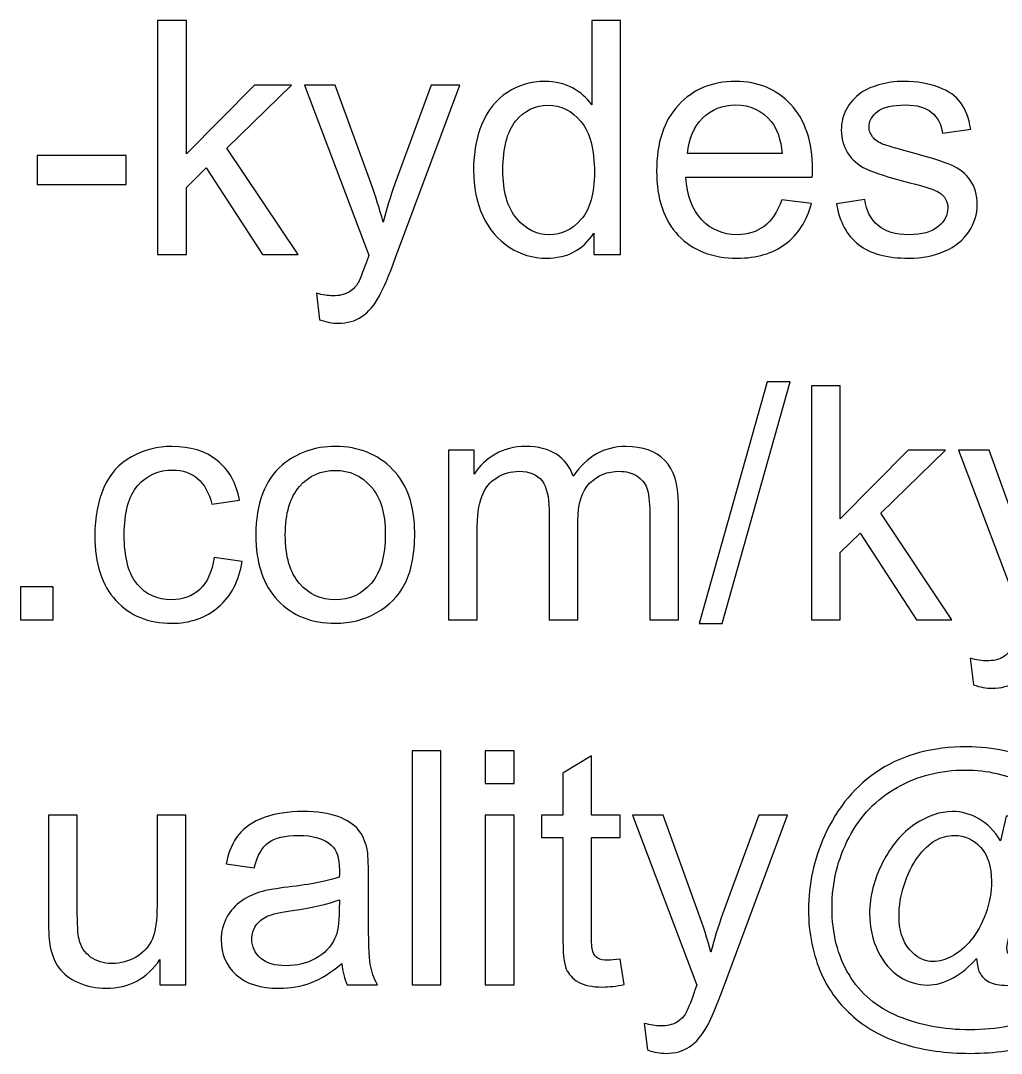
# Model space of a CAD drawing. Header units: centimetres. Extents: x 259 to 610, y 357 to 1252.
# Drawn here: x 302.31 to 312.89, y 985.22 to 996.37 of the extents above; entities that cross this region are included whole.
import ezdxf

# ---------------------------------------------------------------- set-up
doc = ezdxf.new("R2010")
doc.units = ezdxf.units.CM
doc.header["$MEASUREMENT"] = 0
doc.layers.add('layer 1', color=7, linetype='Continuous')

msp = doc.modelspace()

# ---------------------------------------------------------------- linework, layer by layer
at = {"layer": 'layer 1', "color": 250}
for points, knots in [([(303.78524, 993.84116), (303.78524, 993.84116), (303.78524, 996.36704), (303.78524, 996.36704), (303.78524, 996.36704), (303.78524, 996.36704), (304.09568, 996.36704), (304.09568, 996.36704), (304.09568, 996.36704), (304.09568, 996.36704), (304.09568, 994.9283), (304.09568, 994.9283), (304.09568, 994.9283), (304.09568, 994.9283), (304.82946, 995.67207), (304.82946, 995.67207), (304.82946, 995.67207), (304.82946, 995.67207), (305.23045, 995.67207), (305.23045, 995.67207), (305.23045, 995.67207), (305.23045, 995.67207), (304.53195, 994.9918), (304.53195, 994.9918), (304.53195, 994.9918), (304.53195, 994.9918), (305.301, 993.84116), (305.301, 993.84116), (305.301, 993.84116), (305.301, 993.84116), (304.91883, 993.84116), (304.91883, 993.84116), (304.91883, 993.84116), (304.91883, 993.84116), (304.31088, 994.77661), (304.31088, 994.77661), (304.31088, 994.77661), (304.31088, 994.77661), (304.09568, 994.56729), (304.09568, 994.56729), (304.09568, 994.56729), (304.09568, 994.56729), (304.09568, 993.84116), (304.09568, 993.84116), (304.09568, 993.84116), (304.09568, 993.84116), (303.78524, 993.84116), (303.78524, 993.84116)], [0, 0, 0, 0, 0.07692308, 0.07692308, 0.07692308, 0.07692308, 0.15384615, 0.15384615, 0.15384615, 0.15384615, 0.23076923, 0.23076923, 0.23076923, 0.23076923, 0.30769231, 0.30769231, 0.30769231, 0.30769231, 0.38461538, 0.38461538, 0.38461538, 0.38461538, 0.46153846, 0.46153846, 0.46153846, 0.46153846, 0.53846154, 0.53846154, 0.53846154, 0.53846154, 0.61538462, 0.61538462, 0.61538462, 0.61538462, 0.69230769, 0.69230769, 0.69230769, 0.69230769, 0.76923077, 0.76923077, 0.76923077, 0.76923077, 0.84615385, 0.84615385, 0.84615385, 0.84615385, 1, 1, 1, 1]), ([(308.49363, 993.84116), (308.49363, 993.84116), (308.49363, 994.0734), (308.49363, 994.0734), (308.49363, 994.0734), (308.3778, 993.8929), (308.20729, 993.80235), (307.9821, 993.80235), (307.9821, 993.80235), (307.83628, 993.80235), (307.70223, 993.84234), (307.58052, 993.92289), (307.58052, 993.92289), (307.45823, 994.00285), (307.36356, 994.11515), (307.29595, 994.25861), (307.29595, 994.25861), (307.22892, 994.40266), (307.19541, 994.56788), (307.19541, 994.75485), (307.19541, 994.75485), (307.19541, 994.93712), (307.22598, 995.10234), (307.28654, 995.25109), (307.28654, 995.25109), (307.34769, 995.39926), (307.43882, 995.51332), (307.56053, 995.59211), (307.56053, 995.59211), (307.68165, 995.67148), (307.81806, 995.71088), (307.96799, 995.71088), (307.96799, 995.71088), (308.07852, 995.71088), (308.17671, 995.68736), (308.26256, 995.64091), (308.26256, 995.64091), (308.3484, 995.59446), (308.41837, 995.53331), (308.47246, 995.45864), (308.47246, 995.45864), (308.47246, 995.45864), (308.47246, 996.36704), (308.47246, 996.36704), (308.47246, 996.36704), (308.47246, 996.36704), (308.7829, 996.36704), (308.7829, 996.36704), (308.7829, 996.36704), (308.7829, 996.36704), (308.7829, 993.84116), (308.7829, 993.84116), (308.7829, 993.84116), (308.7829, 993.84116), (308.49363, 993.84116), (308.49363, 993.84116)], [0, 0, 0, 0, 0.06666667, 0.06666667, 0.06666667, 0.06666667, 0.13333333, 0.13333333, 0.13333333, 0.13333333, 0.2, 0.2, 0.2, 0.2, 0.26666667, 0.26666667, 0.26666667, 0.26666667, 0.33333333, 0.33333333, 0.33333333, 0.33333333, 0.4, 0.4, 0.4, 0.4, 0.46666667, 0.46666667, 0.46666667, 0.46666667, 0.53333333, 0.53333333, 0.53333333, 0.53333333, 0.6, 0.6, 0.6, 0.6, 0.66666667, 0.66666667, 0.66666667, 0.66666667, 0.73333333, 0.73333333, 0.73333333, 0.73333333, 0.8, 0.8, 0.8, 0.8, 0.86666667, 0.86666667, 0.86666667, 0.86666667, 1, 1, 1, 1]), ([(305.53383, 993.13737), (305.53383, 993.13737), (305.49855, 993.4243), (305.49855, 993.4243), (305.49855, 993.4243), (305.56676, 993.40607), (305.62555, 993.39666), (305.67612, 993.39666), (305.67612, 993.39666), (305.7455, 993.39666), (305.80077, 993.40842), (305.84192, 993.43135), (305.84192, 993.43135), (305.88367, 993.45428), (305.91777, 993.48662), (305.94423, 993.52778), (305.94423, 993.52778), (305.96363, 993.55894), (305.99538, 993.63596), (306.03889, 993.75943), (306.03889, 993.75943), (306.04477, 993.77648), (306.05359, 993.80177), (306.06653, 993.83528), (306.06653, 993.83528), (306.06653, 993.83528), (305.37155, 995.67207), (305.37155, 995.67207), (305.37155, 995.67207), (305.37155, 995.67207), (305.70316, 995.67207), (305.70316, 995.67207), (305.70316, 995.67207), (305.70316, 995.67207), (306.08534, 994.61492), (306.08534, 994.61492), (306.08534, 994.61492), (306.13532, 994.48145), (306.17941, 994.34034), (306.21881, 994.19217), (306.21881, 994.19217), (306.25467, 994.33152), (306.29701, 994.4691), (306.34639, 994.60433), (306.34639, 994.60433), (306.34639, 994.60433), (306.7368, 995.67207), (306.7368, 995.67207), (306.7368, 995.67207), (306.7368, 995.67207), (307.04666, 995.67207), (307.04666, 995.67207), (307.04666, 995.67207), (307.04666, 995.67207), (306.35463, 993.80941), (306.35463, 993.80941), (306.35463, 993.80941), (306.27996, 993.60892), (306.22175, 993.47133), (306.18, 993.39549), (306.18, 993.39549), (306.12473, 993.29377), (306.06123, 993.2191), (305.99009, 993.17147), (305.99009, 993.17147), (305.91836, 993.12385), (305.8331, 993.10033), (305.73433, 993.10033), (305.73433, 993.10033), (305.67435, 993.10033), (305.60733, 993.11268), (305.53383, 993.13737)], [0, 0, 0, 0, 0.05263158, 0.05263158, 0.05263158, 0.05263158, 0.10526316, 0.10526316, 0.10526316, 0.10526316, 0.15789474, 0.15789474, 0.15789474, 0.15789474, 0.21052632, 0.21052632, 0.21052632, 0.21052632, 0.26315789, 0.26315789, 0.26315789, 0.26315789, 0.31578947, 0.31578947, 0.31578947, 0.31578947, 0.36842105, 0.36842105, 0.36842105, 0.36842105, 0.42105263, 0.42105263, 0.42105263, 0.42105263, 0.47368421, 0.47368421, 0.47368421, 0.47368421, 0.52631579, 0.52631579, 0.52631579, 0.52631579, 0.57894737, 0.57894737, 0.57894737, 0.57894737, 0.63157895, 0.63157895, 0.63157895, 0.63157895, 0.68421053, 0.68421053, 0.68421053, 0.68421053, 0.73684211, 0.73684211, 0.73684211, 0.73684211, 0.78947368, 0.78947368, 0.78947368, 0.78947368, 0.84210526, 0.84210526, 0.84210526, 0.84210526, 0.89473684, 0.89473684, 0.89473684, 0.89473684, 1, 1, 1, 1]), ([(310.52268, 994.43383), (310.52268, 994.43383), (310.84371, 994.39149), (310.84371, 994.39149), (310.84371, 994.39149), (310.79373, 994.20511), (310.70025, 994.05988), (310.56384, 993.95699), (310.56384, 993.95699), (310.42743, 993.8541), (310.2534, 993.80235), (310.04114, 993.80235), (310.04114, 993.80235), (309.77421, 993.80235), (309.56254, 993.88467), (309.40614, 994.0493), (309.40614, 994.0493), (309.24975, 994.21334), (309.17155, 994.44441), (309.17155, 994.74133), (309.17155, 994.74133), (309.17155, 995.04825), (309.25033, 995.28696), (309.4085, 995.45629), (309.4085, 995.45629), (309.56666, 995.62621), (309.77186, 995.71088), (310.02409, 995.71088), (310.02409, 995.71088), (310.2681, 995.71088), (310.46741, 995.62798), (310.62205, 995.46158), (310.62205, 995.46158), (310.77668, 995.29519), (310.85429, 995.06118), (310.85429, 994.75956), (310.85429, 994.75956), (310.85429, 994.74133), (310.85371, 994.7137), (310.85253, 994.67724), (310.85253, 994.67724), (310.85253, 994.67724), (309.48905, 994.67724), (309.48905, 994.67724), (309.48905, 994.67724), (309.50081, 994.47675), (309.55725, 994.3227), (309.65956, 994.21628), (309.65956, 994.21628), (309.76127, 994.10986), (309.88886, 994.05635), (310.04114, 994.05635), (310.04114, 994.05635), (310.15462, 994.05635), (310.25163, 994.08634), (310.3316, 994.14631), (310.3316, 994.14631), (310.41215, 994.20628), (310.47565, 994.30212), (310.52268, 994.43383)], [0, 0, 0, 0, 0.0625, 0.0625, 0.0625, 0.0625, 0.125, 0.125, 0.125, 0.125, 0.1875, 0.1875, 0.1875, 0.1875, 0.25, 0.25, 0.25, 0.25, 0.3125, 0.3125, 0.3125, 0.3125, 0.375, 0.375, 0.375, 0.375, 0.4375, 0.4375, 0.4375, 0.4375, 0.5, 0.5, 0.5, 0.5, 0.5625, 0.5625, 0.5625, 0.5625, 0.625, 0.625, 0.625, 0.625, 0.6875, 0.6875, 0.6875, 0.6875, 0.75, 0.75, 0.75, 0.75, 0.8125, 0.8125, 0.8125, 0.8125, 0.875, 0.875, 0.875, 0.875, 1, 1, 1, 1]), ([(311.11241, 994.38796), (311.11241, 994.38796), (311.41933, 994.43735), (311.41933, 994.43735), (311.41933, 994.43735), (311.43638, 994.31447), (311.48459, 994.2204), (311.56338, 994.15454), (311.56338, 994.15454), (311.64216, 994.08928), (311.7527, 994.05635), (311.89381, 994.05635), (311.89381, 994.05635), (312.03669, 994.05635), (312.14252, 994.08516), (312.2119, 994.14337), (312.2119, 994.14337), (312.28069, 994.20099), (312.31538, 994.2692), (312.31538, 994.34739), (312.31538, 994.34739), (312.31538, 994.41736), (312.28422, 994.47263), (312.22248, 994.51261), (312.22248, 994.51261), (312.17897, 994.54025), (312.07314, 994.57494), (311.90498, 994.61786), (311.90498, 994.61786), (311.67803, 994.67489), (311.52104, 994.72428), (311.43285, 994.76602), (311.43285, 994.76602), (311.34524, 994.80836), (311.2788, 994.86598), (311.23353, 994.94006), (311.23353, 994.94006), (311.18826, 995.01356), (311.16533, 995.09528), (311.16533, 995.18465), (311.16533, 995.18465), (311.16533, 995.26638), (311.18414, 995.34164), (311.22118, 995.41102), (311.22118, 995.41102), (311.25881, 995.4804), (311.30938, 995.53802), (311.37347, 995.58388), (311.37347, 995.58388), (311.42168, 995.61916), (311.48753, 995.64914), (311.57043, 995.67384), (311.57043, 995.67384), (311.65392, 995.69853), (311.74271, 995.71088), (311.83796, 995.71088), (311.83796, 995.71088), (311.98142, 995.71088), (312.10724, 995.6903), (312.21543, 995.64855), (312.21543, 995.64855), (312.3242, 995.6074), (312.40416, 995.55095), (312.4559, 995.4804), (312.4559, 995.4804), (312.50706, 995.40925), (312.54292, 995.31459), (312.56232, 995.19582), (312.56232, 995.19582), (312.56232, 995.19582), (312.25894, 995.15349), (312.25894, 995.15349), (312.25894, 995.15349), (312.24541, 995.24874), (312.20543, 995.32341), (312.13958, 995.37692), (312.13958, 995.37692), (312.07373, 995.43042), (311.98083, 995.45688), (311.8603, 995.45688), (311.8603, 995.45688), (311.7186, 995.45688), (311.61688, 995.43336), (311.55632, 995.38632), (311.55632, 995.38632), (311.49576, 995.33929), (311.46519, 995.28402), (311.46519, 995.22111), (311.46519, 995.22111), (311.46519, 995.18112), (311.47754, 995.14467), (311.50282, 995.11233), (311.50282, 995.11233), (311.5281, 995.07941), (311.56749, 995.05177), (311.62159, 995.03002), (311.62159, 995.03002), (311.65275, 995.01826), (311.74329, 994.9918), (311.89499, 994.95064), (311.89499, 994.95064), (312.11371, 994.89244), (312.26658, 994.84422), (312.3536, 994.80718), (312.3536, 994.80718), (312.44062, 994.77014), (312.50882, 994.71546), (312.55821, 994.6449), (312.55821, 994.6449), (312.60819, 994.57376), (312.63288, 994.48557), (312.63288, 994.37973), (312.63288, 994.37973), (312.63288, 994.27684), (312.60289, 994.17983), (312.54233, 994.08869), (312.54233, 994.08869), (312.48177, 993.99756), (312.39476, 993.927), (312.28128, 993.87703), (312.28128, 993.87703), (312.16721, 993.82705), (312.03845, 993.80235), (311.89499, 993.80235), (311.89499, 993.80235), (311.65745, 993.80235), (311.47577, 993.85174), (311.35112, 993.94993), (311.35112, 993.94993), (311.22648, 994.04871), (311.1471, 994.19452), (311.11241, 994.38796)], [0, 0, 0, 0, 0.02941176, 0.02941176, 0.02941176, 0.02941176, 0.05882353, 0.05882353, 0.05882353, 0.05882353, 0.08823529, 0.08823529, 0.08823529, 0.08823529, 0.11764706, 0.11764706, 0.11764706, 0.11764706, 0.14705882, 0.14705882, 0.14705882, 0.14705882, 0.17647059, 0.17647059, 0.17647059, 0.17647059, 0.20588235, 0.20588235, 0.20588235, 0.20588235, 0.23529412, 0.23529412, 0.23529412, 0.23529412, 0.26470588, 0.26470588, 0.26470588, 0.26470588, 0.29411765, 0.29411765, 0.29411765, 0.29411765, 0.32352941, 0.32352941, 0.32352941, 0.32352941, 0.35294118, 0.35294118, 0.35294118, 0.35294118, 0.38235294, 0.38235294, 0.38235294, 0.38235294, 0.41176471, 0.41176471, 0.41176471, 0.41176471, 0.44117647, 0.44117647, 0.44117647, 0.44117647, 0.47058824, 0.47058824, 0.47058824, 0.47058824, 0.5, 0.5, 0.5, 0.5, 0.52941176, 0.52941176, 0.52941176, 0.52941176, 0.55882353, 0.55882353, 0.55882353, 0.55882353, 0.58823529, 0.58823529, 0.58823529, 0.58823529, 0.61764706, 0.61764706, 0.61764706, 0.61764706, 0.64705882, 0.64705882, 0.64705882, 0.64705882, 0.67647059, 0.67647059, 0.67647059, 0.67647059, 0.70588235, 0.70588235, 0.70588235, 0.70588235, 0.73529412, 0.73529412, 0.73529412, 0.73529412, 0.76470588, 0.76470588, 0.76470588, 0.76470588, 0.79411765, 0.79411765, 0.79411765, 0.79411765, 0.82352941, 0.82352941, 0.82352941, 0.82352941, 0.85294118, 0.85294118, 0.85294118, 0.85294118, 0.88235294, 0.88235294, 0.88235294, 0.88235294, 0.91176471, 0.91176471, 0.91176471, 0.91176471, 0.94117647, 0.94117647, 0.94117647, 0.94117647, 1, 1, 1, 1]), ([(307.51291, 994.75426), (307.51291, 994.52026), (307.56229, 994.34563), (307.66166, 994.2298), (307.66166, 994.2298), (307.76044, 994.11397), (307.87744, 994.05635), (308.01209, 994.05635), (308.01209, 994.05635), (308.1479, 994.05635), (308.26314, 994.11162), (308.35839, 994.22216), (308.35839, 994.22216), (308.45306, 994.3327), (308.50068, 994.50144), (308.50068, 994.72839), (308.50068, 994.72839), (308.50068, 994.97769), (308.45247, 995.16113), (308.35545, 995.27814), (308.35545, 995.27814), (308.25903, 995.39514), (308.13967, 995.45335), (307.99797, 995.45335), (307.99797, 995.45335), (307.8598, 995.45335), (307.74456, 995.39749), (307.65166, 995.28519), (307.65166, 995.28519), (307.55935, 995.17289), (307.51291, 994.99592), (307.51291, 994.75426)], [0, 0, 0, 0, 0.11111111, 0.11111111, 0.11111111, 0.11111111, 0.22222222, 0.22222222, 0.22222222, 0.22222222, 0.33333333, 0.33333333, 0.33333333, 0.33333333, 0.44444444, 0.44444444, 0.44444444, 0.44444444, 0.55555556, 0.55555556, 0.55555556, 0.55555556, 0.66666667, 0.66666667, 0.66666667, 0.66666667, 0.77777778, 0.77777778, 0.77777778, 0.77777778, 1, 1, 1, 1]), ([(309.50669, 994.93124), (309.50669, 994.93124), (310.52621, 994.93124), (310.52621, 994.93124), (310.52621, 994.93124), (310.51269, 995.08529), (310.47329, 995.20053), (310.40921, 995.27755), (310.40921, 995.27755), (310.31102, 995.39691), (310.18284, 995.45688), (310.02586, 995.45688), (310.02586, 995.45688), (309.88357, 995.45688), (309.76421, 995.40925), (309.6672, 995.314), (309.6672, 995.314), (309.57077, 995.21875), (309.51727, 995.09117), (309.50669, 994.93124)], [0, 0, 0, 0, 0.16666667, 0.16666667, 0.16666667, 0.16666667, 0.33333333, 0.33333333, 0.33333333, 0.33333333, 0.5, 0.5, 0.5, 0.5, 0.66666667, 0.66666667, 0.66666667, 0.66666667, 1, 1, 1, 1]), ([(302.48584, 994.59963), (302.48584, 994.59963), (302.48584, 994.91007), (302.48584, 994.91007), (302.48584, 994.91007), (302.48584, 994.91007), (303.44539, 994.91007), (303.44539, 994.91007), (303.44539, 994.91007), (303.44539, 994.91007), (303.44539, 994.59963), (303.44539, 994.59963), (303.44539, 994.59963), (303.44539, 994.59963), (302.48584, 994.59963), (302.48584, 994.59963)], [0, 0, 0, 0, 0.2, 0.2, 0.2, 0.2, 0.4, 0.4, 0.4, 0.4, 0.6, 0.6, 0.6, 0.6, 1, 1, 1, 1]), ([(309.63015, 989.85772), (309.63015, 989.85772), (310.36393, 992.46827), (310.36393, 992.46827), (310.36393, 992.46827), (310.36393, 992.46827), (310.61381, 992.46827), (310.61381, 992.46827), (310.61381, 992.46827), (310.61381, 992.46827), (309.88003, 989.85772), (309.88003, 989.85772), (309.88003, 989.85772), (309.88003, 989.85772), (309.63015, 989.85772), (309.63015, 989.85772)], [0, 0, 0, 0, 0.2, 0.2, 0.2, 0.2, 0.4, 0.4, 0.4, 0.4, 0.6, 0.6, 0.6, 0.6, 1, 1, 1, 1]), ([(310.84429, 989.90005), (310.84429, 989.90005), (310.84429, 992.42593), (310.84429, 992.42593), (310.84429, 992.42593), (310.84429, 992.42593), (311.15473, 992.42593), (311.15473, 992.42593), (311.15473, 992.42593), (311.15473, 992.42593), (311.15473, 990.98719), (311.15473, 990.98719), (311.15473, 990.98719), (311.15473, 990.98719), (311.88851, 991.73096), (311.88851, 991.73096), (311.88851, 991.73096), (311.88851, 991.73096), (312.2895, 991.73096), (312.2895, 991.73096), (312.2895, 991.73096), (312.2895, 991.73096), (311.591, 991.05069), (311.591, 991.05069), (311.591, 991.05069), (311.591, 991.05069), (312.36005, 989.90005), (312.36005, 989.90005), (312.36005, 989.90005), (312.36005, 989.90005), (311.97788, 989.90005), (311.97788, 989.90005), (311.97788, 989.90005), (311.97788, 989.90005), (311.36993, 990.8355), (311.36993, 990.8355), (311.36993, 990.8355), (311.36993, 990.8355), (311.15473, 990.62618), (311.15473, 990.62618), (311.15473, 990.62618), (311.15473, 990.62618), (311.15473, 989.90005), (311.15473, 989.90005), (311.15473, 989.90005), (311.15473, 989.90005), (310.84429, 989.90005), (310.84429, 989.90005)], [0, 0, 0, 0, 0.07692308, 0.07692308, 0.07692308, 0.07692308, 0.15384615, 0.15384615, 0.15384615, 0.15384615, 0.23076923, 0.23076923, 0.23076923, 0.23076923, 0.30769231, 0.30769231, 0.30769231, 0.30769231, 0.38461538, 0.38461538, 0.38461538, 0.38461538, 0.46153846, 0.46153846, 0.46153846, 0.46153846, 0.53846154, 0.53846154, 0.53846154, 0.53846154, 0.61538462, 0.61538462, 0.61538462, 0.61538462, 0.69230769, 0.69230769, 0.69230769, 0.69230769, 0.76923077, 0.76923077, 0.76923077, 0.76923077, 0.84615385, 0.84615385, 0.84615385, 0.84615385, 1, 1, 1, 1]), ([(304.39436, 990.57033), (304.39436, 990.57033), (304.69775, 990.52799), (304.69775, 990.52799), (304.69775, 990.52799), (304.66423, 990.31927), (304.57956, 990.1564), (304.44257, 990.03822), (304.44257, 990.03822), (304.30557, 989.92004), (304.13683, 989.86124), (303.93751, 989.86124), (303.93751, 989.86124), (303.68763, 989.86124), (303.48654, 989.94297), (303.33485, 990.10642), (303.33485, 990.10642), (303.18257, 990.26988), (303.10672, 990.50389), (303.10672, 990.80845), (303.10672, 990.80845), (303.10672, 991.00601), (303.13965, 991.17828), (303.20491, 991.32644), (303.20491, 991.32644), (303.27017, 991.47402), (303.36954, 991.58515), (303.50359, 991.65864), (303.50359, 991.65864), (303.63706, 991.73273), (303.78229, 991.76977), (303.93986, 991.76977), (303.93986, 991.76977), (304.13801, 991.76977), (304.30087, 991.71979), (304.42669, 991.61925), (304.42669, 991.61925), (304.55311, 991.51871), (304.63425, 991.37583), (304.66952, 991.19121), (304.66952, 991.19121), (304.66952, 991.19121), (304.36966, 991.14535), (304.36966, 991.14535), (304.36966, 991.14535), (304.34085, 991.26824), (304.29029, 991.36055), (304.21679, 991.42287), (304.21679, 991.42287), (304.14389, 991.48461), (304.05569, 991.51577), (303.95221, 991.51577), (303.95221, 991.51577), (303.79581, 991.51577), (303.66881, 991.45991), (303.57062, 991.3482), (303.57062, 991.3482), (303.47302, 991.2359), (303.42422, 991.05951), (303.42422, 990.81727), (303.42422, 990.81727), (303.42422, 990.5715), (303.47126, 990.39335), (303.56533, 990.28223), (303.56533, 990.28223), (303.65999, 990.1711), (303.78288, 990.11524), (303.93398, 990.11524), (303.93398, 990.11524), (304.05628, 990.11524), (304.158, 990.15229), (304.23913, 990.22696), (304.23913, 990.22696), (304.32086, 990.30104), (304.3726, 990.41569), (304.39436, 990.57033)], [0, 0, 0, 0, 0.05, 0.05, 0.05, 0.05, 0.1, 0.1, 0.1, 0.1, 0.15, 0.15, 0.15, 0.15, 0.2, 0.2, 0.2, 0.2, 0.25, 0.25, 0.25, 0.25, 0.3, 0.3, 0.3, 0.3, 0.35, 0.35, 0.35, 0.35, 0.4, 0.4, 0.4, 0.4, 0.45, 0.45, 0.45, 0.45, 0.5, 0.5, 0.5, 0.5, 0.55, 0.55, 0.55, 0.55, 0.6, 0.6, 0.6, 0.6, 0.65, 0.65, 0.65, 0.65, 0.7, 0.7, 0.7, 0.7, 0.75, 0.75, 0.75, 0.75, 0.8, 0.8, 0.8, 0.8, 0.85, 0.85, 0.85, 0.85, 0.9, 0.9, 0.9, 0.9, 1, 1, 1, 1]), ([(304.84591, 990.81551), (304.84591, 991.15358), (304.93998, 991.40406), (305.12872, 991.56692), (305.12872, 991.56692), (305.2857, 991.70215), (305.47797, 991.76977), (305.70433, 991.76977), (305.70433, 991.76977), (305.95539, 991.76977), (306.16118, 991.68745), (306.3211, 991.52282), (306.3211, 991.52282), (306.48044, 991.35878), (306.5604, 991.13124), (306.5604, 990.84138), (306.5604, 990.84138), (306.5604, 990.60619), (306.52512, 990.42157), (306.45457, 990.28693), (306.45457, 990.28693), (306.38401, 990.15229), (306.28112, 990.04763), (306.14589, 989.97296), (306.14589, 989.97296), (306.01125, 989.89829), (305.86367, 989.86124), (305.70433, 989.86124), (305.70433, 989.86124), (305.44798, 989.86124), (305.24102, 989.94297), (305.08285, 990.10701), (305.08285, 990.10701), (304.92469, 990.27105), (304.84591, 990.50741), (304.84591, 990.81551)], [0, 0, 0, 0, 0.1, 0.1, 0.1, 0.1, 0.2, 0.2, 0.2, 0.2, 0.3, 0.3, 0.3, 0.3, 0.4, 0.4, 0.4, 0.4, 0.5, 0.5, 0.5, 0.5, 0.6, 0.6, 0.6, 0.6, 0.7, 0.7, 0.7, 0.7, 0.8, 0.8, 0.8, 0.8, 1, 1, 1, 1]), ([(306.92435, 989.90005), (306.92435, 989.90005), (306.92435, 991.73096), (306.92435, 991.73096), (306.92435, 991.73096), (306.92435, 991.73096), (307.20305, 991.73096), (307.20305, 991.73096), (307.20305, 991.73096), (307.20305, 991.73096), (307.20305, 991.47226), (307.20305, 991.47226), (307.20305, 991.47226), (307.26008, 991.56163), (307.33651, 991.63395), (307.43176, 991.68804), (307.43176, 991.68804), (307.52701, 991.74272), (307.6352, 991.76977), (307.75691, 991.76977), (307.75691, 991.76977), (307.89214, 991.76977), (308.00326, 991.74155), (308.08969, 991.68569), (308.08969, 991.68569), (308.17612, 991.62925), (308.23727, 991.55105), (308.27255, 991.44992), (308.27255, 991.44992), (308.41836, 991.66335), (308.6071, 991.76977), (308.83993, 991.76977), (308.83993, 991.76977), (309.0222, 991.76977), (309.16272, 991.71979), (309.26032, 991.61925), (309.26032, 991.61925), (309.35851, 991.51871), (309.4079, 991.36407), (309.4079, 991.15535), (309.4079, 991.15535), (309.4079, 991.15535), (309.4079, 989.90005), (309.4079, 989.90005), (309.4079, 989.90005), (309.4079, 989.90005), (309.09746, 989.90005), (309.09746, 989.90005), (309.09746, 989.90005), (309.09746, 989.90005), (309.09746, 991.05245), (309.09746, 991.05245), (309.09746, 991.05245), (309.09746, 991.17593), (309.08688, 991.2653), (309.06689, 991.31998), (309.06689, 991.31998), (309.04689, 991.37466), (309.01044, 991.41817), (308.95694, 991.45168), (308.95694, 991.45168), (308.90402, 991.48519), (308.8417, 991.50166), (308.77055, 991.50166), (308.77055, 991.50166), (308.6412, 991.50166), (308.53419, 991.45874), (308.44894, 991.37348), (308.44894, 991.37348), (308.36368, 991.28764), (308.32135, 991.15064), (308.32135, 990.9625), (308.32135, 990.9625), (308.32135, 990.9625), (308.32135, 989.90005), (308.32135, 989.90005), (308.32135, 989.90005), (308.32135, 989.90005), (308.01091, 989.90005), (308.01091, 989.90005), (308.01091, 989.90005), (308.01091, 989.90005), (308.01091, 991.08832), (308.01091, 991.08832), (308.01091, 991.08832), (308.01091, 991.2259), (307.98562, 991.32938), (307.93506, 991.39818), (307.93506, 991.39818), (307.88449, 991.46697), (307.80159, 991.50166), (307.68694, 991.50166), (307.68694, 991.50166), (307.59992, 991.50166), (307.51937, 991.47873), (307.44529, 991.43287), (307.44529, 991.43287), (307.3712, 991.38701), (307.3177, 991.31998), (307.28419, 991.2312), (307.28419, 991.2312), (307.25126, 991.143), (307.2348, 991.01541), (307.2348, 990.84902), (307.2348, 990.84902), (307.2348, 990.84902), (307.2348, 989.90005), (307.2348, 989.90005), (307.2348, 989.90005), (307.2348, 989.90005), (306.92435, 989.90005), (306.92435, 989.90005)], [0, 0, 0, 0, 0.03448276, 0.03448276, 0.03448276, 0.03448276, 0.06896552, 0.06896552, 0.06896552, 0.06896552, 0.10344828, 0.10344828, 0.10344828, 0.10344828, 0.13793103, 0.13793103, 0.13793103, 0.13793103, 0.17241379, 0.17241379, 0.17241379, 0.17241379, 0.20689655, 0.20689655, 0.20689655, 0.20689655, 0.24137931, 0.24137931, 0.24137931, 0.24137931, 0.27586207, 0.27586207, 0.27586207, 0.27586207, 0.31034483, 0.31034483, 0.31034483, 0.31034483, 0.34482759, 0.34482759, 0.34482759, 0.34482759, 0.37931034, 0.37931034, 0.37931034, 0.37931034, 0.4137931, 0.4137931, 0.4137931, 0.4137931, 0.44827586, 0.44827586, 0.44827586, 0.44827586, 0.48275862, 0.48275862, 0.48275862, 0.48275862, 0.51724138, 0.51724138, 0.51724138, 0.51724138, 0.55172414, 0.55172414, 0.55172414, 0.55172414, 0.5862069, 0.5862069, 0.5862069, 0.5862069, 0.62068966, 0.62068966, 0.62068966, 0.62068966, 0.65517241, 0.65517241, 0.65517241, 0.65517241, 0.68965517, 0.68965517, 0.68965517, 0.68965517, 0.72413793, 0.72413793, 0.72413793, 0.72413793, 0.75862069, 0.75862069, 0.75862069, 0.75862069, 0.79310345, 0.79310345, 0.79310345, 0.79310345, 0.82758621, 0.82758621, 0.82758621, 0.82758621, 0.86206897, 0.86206897, 0.86206897, 0.86206897, 0.89655172, 0.89655172, 0.89655172, 0.89655172, 0.93103448, 0.93103448, 0.93103448, 0.93103448, 1, 1, 1, 1]), ([(312.59288, 989.19626), (312.59288, 989.19626), (312.5576, 989.48319), (312.5576, 989.48319), (312.5576, 989.48319), (312.62581, 989.46496), (312.6846, 989.45555), (312.73517, 989.45555), (312.73517, 989.45555), (312.80455, 989.45555), (312.85982, 989.46731), (312.90097, 989.49024), (312.90097, 989.49024), (312.94272, 989.51317), (312.97682, 989.54551), (313.00328, 989.58667), (313.00328, 989.58667), (313.02268, 989.61783), (313.05443, 989.69485), (313.09794, 989.81832), (313.09794, 989.81832), (313.10382, 989.83537), (313.11264, 989.86066), (313.12558, 989.89417), (313.12558, 989.89417), (313.12558, 989.89417), (312.4306, 991.73096), (312.4306, 991.73096), (312.4306, 991.73096), (312.4306, 991.73096), (312.76221, 991.73096), (312.76221, 991.73096), (312.76221, 991.73096), (312.76221, 991.73096), (313.14439, 990.67381), (313.14439, 990.67381), (313.14439, 990.67381), (313.19437, 990.54034), (313.23846, 990.39923), (313.27786, 990.25106), (313.27786, 990.25106), (313.31372, 990.39041), (313.35606, 990.52799), (313.40544, 990.66322), (313.40544, 990.66322), (313.40544, 990.66322), (313.79585, 991.73096), (313.79585, 991.73096), (313.79585, 991.73096), (313.79585, 991.73096), (314.10571, 991.73096), (314.10571, 991.73096), (314.10571, 991.73096), (314.10571, 991.73096), (313.41368, 989.8683), (313.41368, 989.8683), (313.41368, 989.8683), (313.33901, 989.66781), (313.2808, 989.53022), (313.23905, 989.45438), (313.23905, 989.45438), (313.18378, 989.35266), (313.12028, 989.27799), (313.04914, 989.23036), (313.04914, 989.23036), (312.97741, 989.18274), (312.89215, 989.15922), (312.79338, 989.15922), (312.79338, 989.15922), (312.7334, 989.15922), (312.66638, 989.17157), (312.59288, 989.19626)], [0, 0, 0, 0, 0.05263158, 0.05263158, 0.05263158, 0.05263158, 0.10526316, 0.10526316, 0.10526316, 0.10526316, 0.15789474, 0.15789474, 0.15789474, 0.15789474, 0.21052632, 0.21052632, 0.21052632, 0.21052632, 0.26315789, 0.26315789, 0.26315789, 0.26315789, 0.31578947, 0.31578947, 0.31578947, 0.31578947, 0.36842105, 0.36842105, 0.36842105, 0.36842105, 0.42105263, 0.42105263, 0.42105263, 0.42105263, 0.47368421, 0.47368421, 0.47368421, 0.47368421, 0.52631579, 0.52631579, 0.52631579, 0.52631579, 0.57894737, 0.57894737, 0.57894737, 0.57894737, 0.63157895, 0.63157895, 0.63157895, 0.63157895, 0.68421053, 0.68421053, 0.68421053, 0.68421053, 0.73684211, 0.73684211, 0.73684211, 0.73684211, 0.78947368, 0.78947368, 0.78947368, 0.78947368, 0.84210526, 0.84210526, 0.84210526, 0.84210526, 0.89473684, 0.89473684, 0.89473684, 0.89473684, 1, 1, 1, 1]), ([(305.16341, 990.81492), (305.16341, 990.58091), (305.21456, 990.4057), (305.31686, 990.28987), (305.31686, 990.28987), (305.41976, 990.17345), (305.54852, 990.11524), (305.70433, 990.11524), (305.70433, 990.11524), (305.85838, 990.11524), (305.98655, 990.17345), (306.08945, 990.29046), (306.08945, 990.29046), (306.19175, 990.40746), (306.2429, 990.58561), (306.2429, 990.82491), (306.2429, 990.82491), (306.2429, 991.05069), (306.19116, 991.22179), (306.08827, 991.33762), (306.08827, 991.33762), (305.98538, 991.45403), (305.8572, 991.51224), (305.70433, 991.51224), (305.70433, 991.51224), (305.54852, 991.51224), (305.41976, 991.45462), (305.31686, 991.33879), (305.31686, 991.33879), (305.21456, 991.22296), (305.16341, 991.04834), (305.16341, 990.81492)], [0, 0, 0, 0, 0.11111111, 0.11111111, 0.11111111, 0.11111111, 0.22222222, 0.22222222, 0.22222222, 0.22222222, 0.33333333, 0.33333333, 0.33333333, 0.33333333, 0.44444444, 0.44444444, 0.44444444, 0.44444444, 0.55555556, 0.55555556, 0.55555556, 0.55555556, 0.66666667, 0.66666667, 0.66666667, 0.66666667, 0.77777778, 0.77777778, 0.77777778, 0.77777778, 1, 1, 1, 1]), ([(302.30651, 989.90005), (302.30651, 989.90005), (302.30651, 990.25283), (302.30651, 990.25283), (302.30651, 990.25283), (302.30651, 990.25283), (302.65928, 990.25283), (302.65928, 990.25283), (302.65928, 990.25283), (302.65928, 990.25283), (302.65928, 989.90005), (302.65928, 989.90005), (302.65928, 989.90005), (302.65928, 989.90005), (302.30651, 989.90005), (302.30651, 989.90005)], [0, 0, 0, 0, 0.2, 0.2, 0.2, 0.2, 0.4, 0.4, 0.4, 0.4, 0.6, 0.6, 0.6, 0.6, 1, 1, 1, 1]), ([(306.53161, 985.95894), (306.53161, 985.95894), (306.53161, 988.48482), (306.53161, 988.48482), (306.53161, 988.48482), (306.53161, 988.48482), (306.84205, 988.48482), (306.84205, 988.48482), (306.84205, 988.48482), (306.84205, 988.48482), (306.84205, 985.95894), (306.84205, 985.95894), (306.84205, 985.95894), (306.84205, 985.95894), (306.53161, 985.95894), (306.53161, 985.95894)], [0, 0, 0, 0, 0.2, 0.2, 0.2, 0.2, 0.4, 0.4, 0.4, 0.4, 0.6, 0.6, 0.6, 0.6, 1, 1, 1, 1]), ([(307.32241, 988.13205), (307.32241, 988.13205), (307.32241, 988.48482), (307.32241, 988.48482), (307.32241, 988.48482), (307.32241, 988.48482), (307.63286, 988.48482), (307.63286, 988.48482), (307.63286, 988.48482), (307.63286, 988.48482), (307.63286, 988.13205), (307.63286, 988.13205), (307.63286, 988.13205), (307.63286, 988.13205), (307.32241, 988.13205), (307.32241, 988.13205)], [0, 0, 0, 0, 0.2, 0.2, 0.2, 0.2, 0.4, 0.4, 0.4, 0.4, 0.6, 0.6, 0.6, 0.6, 1, 1, 1, 1]), ([(312.62464, 986.24175), (312.54997, 986.15532), (312.46648, 986.08594), (312.37358, 986.03361), (312.37358, 986.03361), (312.28127, 985.98128), (312.18837, 985.95541), (312.09548, 985.95541), (312.09548, 985.95541), (311.99317, 985.95541), (311.8938, 985.9854), (311.79679, 986.04478), (311.79679, 986.04478), (311.70037, 986.10475), (311.62217, 986.19648), (311.56161, 986.32054), (311.56161, 986.32054), (311.50105, 986.4446), (311.47106, 986.581), (311.47106, 986.72917), (311.47106, 986.72917), (311.47106, 986.91203), (311.5181, 987.09488), (311.61158, 987.27833), (311.61158, 987.27833), (311.70507, 987.46118), (311.82149, 987.59877), (311.96024, 987.69108), (311.96024, 987.69108), (312.099, 987.7828), (312.23423, 987.82866), (312.36476, 987.82866), (312.36476, 987.82866), (312.46472, 987.82866), (312.55997, 987.80279), (312.6511, 987.75046), (312.6511, 987.75046), (312.74165, 987.69813), (312.81984, 987.61817), (312.88511, 987.51175), (312.88511, 987.51175), (312.88511, 987.51175), (312.94567, 987.77927), (312.94567, 987.77927), (312.94567, 987.77927), (312.94567, 987.77927), (313.25258, 987.77927), (313.25258, 987.77927), (313.25258, 987.77927), (313.25258, 987.77927), (313.00446, 986.62216), (313.00446, 986.62216), (313.00446, 986.62216), (312.96977, 986.46106), (312.95272, 986.37228), (312.95272, 986.35523), (312.95272, 986.35523), (312.95272, 986.32406), (312.96448, 986.29702), (312.988, 986.27468), (312.988, 986.27468), (313.01152, 986.25233), (313.04033, 986.24116), (313.07326, 986.24116), (313.07326, 986.24116), (313.1344, 986.24116), (313.21437, 986.27585), (313.31314, 986.34582), (313.31314, 986.34582), (313.44426, 986.43754), (313.54833, 986.56042), (313.62476, 986.71506), (313.62476, 986.71506), (313.7012, 986.8691), (313.73942, 987.02785), (313.73942, 987.1919), (313.73942, 987.1919), (313.73942, 987.38357), (313.69003, 987.56231), (313.59184, 987.72812), (313.59184, 987.72812), (313.49365, 987.89451), (313.34666, 988.02739), (313.15145, 988.12734), (313.15145, 988.12734), (312.95684, 988.22671), (312.74106, 988.27668), (312.50528, 988.27668), (312.50528, 988.27668), (312.236, 988.27668), (311.98964, 988.21377), (311.76739, 988.08854), (311.76739, 988.08854), (311.54456, 987.96271), (311.37169, 987.7828), (311.2494, 987.5482), (311.2494, 987.5482), (311.12651, 987.3136), (311.06537, 987.06196), (311.06537, 986.79326), (311.06537, 986.79326), (311.06537, 986.51221), (311.12651, 986.27056), (311.24881, 986.06771), (311.24881, 986.06771), (311.37169, 985.86428), (311.54867, 985.71435), (311.78033, 985.61733), (311.78033, 985.61733), (312.01199, 985.52032), (312.26834, 985.47211), (312.54997, 985.47211), (312.54997, 985.47211), (312.85159, 985.47211), (313.10383, 985.52267), (313.30726, 985.62439), (313.30726, 985.62439), (313.5107, 985.72552), (313.66298, 985.84899), (313.76411, 985.99422), (313.76411, 985.99422), (313.76411, 985.99422), (314.07455, 985.99422), (314.07455, 985.99422), (314.07455, 985.99422), (314.01576, 985.87369), (313.91522, 985.75021), (313.77293, 985.62498), (313.77293, 985.62498), (313.63064, 985.49974), (313.46131, 985.40038), (313.26493, 985.32747), (313.26493, 985.32747), (313.06855, 985.25456), (312.8316, 985.21811), (312.55526, 985.21811), (312.55526, 985.21811), (312.30009, 985.21811), (312.0649, 985.25103), (311.84971, 985.3163), (311.84971, 985.3163), (311.63393, 985.38156), (311.45048, 985.47975), (311.29879, 985.61087), (311.29879, 985.61087), (311.14709, 985.74257), (311.03303, 985.89368), (310.95601, 986.06419), (310.95601, 986.06419), (310.85958, 986.28114), (310.81137, 986.51515), (310.81137, 986.76621), (310.81137, 986.76621), (310.81137, 987.04549), (310.86899, 987.31243), (310.98364, 987.56584), (310.98364, 987.56584), (311.12416, 987.87628), (311.32348, 988.11441), (311.5816, 988.27962), (311.5816, 988.27962), (311.83971, 988.44484), (312.15251, 988.52716), (312.52057, 988.52716), (312.52057, 988.52716), (312.80573, 988.52716), (313.06208, 988.46895), (313.28904, 988.35253), (313.28904, 988.35253), (313.51599, 988.23612), (313.69532, 988.06267), (313.82585, 987.83219), (313.82585, 987.83219), (313.93756, 987.63404), (313.99342, 987.41826), (313.99342, 987.18543), (313.99342, 987.18543), (313.99342, 986.85264), (313.87641, 986.55748), (313.6424, 986.29937), (313.6424, 986.29937), (313.43309, 986.06771), (313.20496, 985.95188), (312.95684, 985.95188), (312.95684, 985.95188), (312.87746, 985.95188), (312.81396, 985.96423), (312.76516, 985.98834), (312.76516, 985.98834), (312.71636, 986.01244), (312.6805, 986.04713), (312.65757, 986.09241), (312.65757, 986.09241), (312.64228, 986.12122), (312.6317, 986.17119), (312.62464, 986.24175)], [0, 0, 0, 0, 0.02, 0.02, 0.02, 0.02, 0.04, 0.04, 0.04, 0.04, 0.06, 0.06, 0.06, 0.06, 0.08, 0.08, 0.08, 0.08, 0.1, 0.1, 0.1, 0.1, 0.12, 0.12, 0.12, 0.12, 0.14, 0.14, 0.14, 0.14, 0.16, 0.16, 0.16, 0.16, 0.18, 0.18, 0.18, 0.18, 0.2, 0.2, 0.2, 0.2, 0.22, 0.22, 0.22, 0.22, 0.24, 0.24, 0.24, 0.24, 0.26, 0.26, 0.26, 0.26, 0.28, 0.28, 0.28, 0.28, 0.3, 0.3, 0.3, 0.3, 0.32, 0.32, 0.32, 0.32, 0.34, 0.34, 0.34, 0.34, 0.36, 0.36, 0.36, 0.36, 0.38, 0.38, 0.38, 0.38, 0.4, 0.4, 0.4, 0.4, 0.42, 0.42, 0.42, 0.42, 0.44, 0.44, 0.44, 0.44, 0.46, 0.46, 0.46, 0.46, 0.48, 0.48, 0.48, 0.48, 0.5, 0.5, 0.5, 0.5, 0.52, 0.52, 0.52, 0.52, 0.54, 0.54, 0.54, 0.54, 0.56, 0.56, 0.56, 0.56, 0.58, 0.58, 0.58, 0.58, 0.6, 0.6, 0.6, 0.6, 0.62, 0.62, 0.62, 0.62, 0.64, 0.64, 0.64, 0.64, 0.66, 0.66, 0.66, 0.66, 0.68, 0.68, 0.68, 0.68, 0.7, 0.7, 0.7, 0.7, 0.72, 0.72, 0.72, 0.72, 0.74, 0.74, 0.74, 0.74, 0.76, 0.76, 0.76, 0.76, 0.78, 0.78, 0.78, 0.78, 0.8, 0.8, 0.8, 0.8, 0.82, 0.82, 0.82, 0.82, 0.84, 0.84, 0.84, 0.84, 0.86, 0.86, 0.86, 0.86, 0.88, 0.88, 0.88, 0.88, 0.9, 0.9, 0.9, 0.9, 0.92, 0.92, 0.92, 0.92, 0.94, 0.94, 0.94, 0.94, 0.96, 0.96, 0.96, 0.96, 1, 1, 1, 1]), ([(308.77997, 986.23587), (308.77997, 986.23587), (308.8223, 985.96188), (308.8223, 985.96188), (308.8223, 985.96188), (308.73528, 985.94365), (308.65708, 985.93425), (308.58888, 985.93425), (308.58888, 985.93425), (308.47658, 985.93425), (308.38956, 985.95188), (308.32724, 985.98775), (308.32724, 985.98775), (308.2655, 986.02362), (308.22199, 986.07006), (308.19671, 986.12827), (308.19671, 986.12827), (308.17143, 986.18648), (308.15908, 986.30878), (308.15908, 986.49516), (308.15908, 986.49516), (308.15908, 986.49516), (308.15908, 987.54996), (308.15908, 987.54996), (308.15908, 987.54996), (308.15908, 987.54996), (307.92977, 987.54996), (307.92977, 987.54996), (307.92977, 987.54996), (307.92977, 987.54996), (307.92977, 987.78985), (307.92977, 987.78985), (307.92977, 987.78985), (307.92977, 987.78985), (308.15908, 987.78985), (308.15908, 987.78985), (308.15908, 987.78985), (308.15908, 987.78985), (308.15908, 988.24258), (308.15908, 988.24258), (308.15908, 988.24258), (308.15908, 988.24258), (308.46952, 988.42897), (308.46952, 988.42897), (308.46952, 988.42897), (308.46952, 988.42897), (308.46952, 987.78985), (308.46952, 987.78985), (308.46952, 987.78985), (308.46952, 987.78985), (308.77997, 987.78985), (308.77997, 987.78985), (308.77997, 987.78985), (308.77997, 987.78985), (308.77997, 987.54996), (308.77997, 987.54996), (308.77997, 987.54996), (308.77997, 987.54996), (308.46952, 987.54996), (308.46952, 987.54996), (308.46952, 987.54996), (308.46952, 987.54996), (308.46952, 986.47752), (308.46952, 986.47752), (308.46952, 986.47752), (308.46952, 986.38874), (308.47481, 986.33171), (308.48599, 986.30643), (308.48599, 986.30643), (308.49657, 986.28114), (308.51421, 986.26115), (308.5389, 986.24587), (308.5389, 986.24587), (308.5636, 986.23117), (308.59887, 986.22352), (308.64474, 986.22352), (308.64474, 986.22352), (308.67884, 986.22352), (308.72411, 986.22764), (308.77997, 986.23587)], [0, 0, 0, 0, 0.04761905, 0.04761905, 0.04761905, 0.04761905, 0.0952381, 0.0952381, 0.0952381, 0.0952381, 0.14285714, 0.14285714, 0.14285714, 0.14285714, 0.19047619, 0.19047619, 0.19047619, 0.19047619, 0.23809524, 0.23809524, 0.23809524, 0.23809524, 0.28571429, 0.28571429, 0.28571429, 0.28571429, 0.33333333, 0.33333333, 0.33333333, 0.33333333, 0.38095238, 0.38095238, 0.38095238, 0.38095238, 0.42857143, 0.42857143, 0.42857143, 0.42857143, 0.47619048, 0.47619048, 0.47619048, 0.47619048, 0.52380952, 0.52380952, 0.52380952, 0.52380952, 0.57142857, 0.57142857, 0.57142857, 0.57142857, 0.61904762, 0.61904762, 0.61904762, 0.61904762, 0.66666667, 0.66666667, 0.66666667, 0.66666667, 0.71428571, 0.71428571, 0.71428571, 0.71428571, 0.76190476, 0.76190476, 0.76190476, 0.76190476, 0.80952381, 0.80952381, 0.80952381, 0.80952381, 0.85714286, 0.85714286, 0.85714286, 0.85714286, 0.9047619, 0.9047619, 0.9047619, 0.9047619, 1, 1, 1, 1]), ([(305.77255, 986.18825), (305.65731, 986.09006), (305.54618, 986.02126), (305.43976, 985.98069), (305.43976, 985.98069), (305.33334, 985.94013), (305.21927, 985.92013), (305.09698, 985.92013), (305.09698, 985.92013), (304.8959, 985.92013), (304.74126, 985.96894), (304.63308, 986.06712), (304.63308, 986.06712), (304.52489, 986.16473), (304.4708, 986.28996), (304.4708, 986.44224), (304.4708, 986.44224), (304.4708, 986.53161), (304.49138, 986.61334), (304.53195, 986.68742), (304.53195, 986.68742), (304.57311, 986.76151), (304.62661, 986.8203), (304.69246, 986.86499), (304.69246, 986.86499), (304.7589, 986.90967), (304.83298, 986.94378), (304.91589, 986.96671), (304.91589, 986.96671), (304.97703, 986.98258), (305.06934, 986.99787), (305.19223, 987.01316), (305.19223, 987.01316), (305.4427, 987.04255), (305.62791, 987.07842), (305.74609, 987.11958), (305.74609, 987.11958), (305.74726, 987.16191), (305.74785, 987.18896), (305.74785, 987.20013), (305.74785, 987.20013), (305.74785, 987.32595), (305.71845, 987.41473), (305.65966, 987.46647), (305.65966, 987.46647), (305.58028, 987.53644), (305.4621, 987.57113), (305.30571, 987.57113), (305.30571, 987.57113), (305.1593, 987.57113), (305.05112, 987.54526), (304.98174, 987.49411), (304.98174, 987.49411), (304.91177, 987.44296), (304.86062, 987.35241), (304.8271, 987.22188), (304.8271, 987.22188), (304.8271, 987.22188), (304.52372, 987.26421), (304.52372, 987.26421), (304.52372, 987.26421), (304.55135, 987.39415), (304.59662, 987.4994), (304.66012, 987.57936), (304.66012, 987.57936), (304.72362, 987.65933), (304.81535, 987.72047), (304.93529, 987.76398), (304.93529, 987.76398), (305.05465, 987.8069), (305.19399, 987.82866), (305.35157, 987.82866), (305.35157, 987.82866), (305.50796, 987.82866), (305.63555, 987.81043), (305.73374, 987.77339), (305.73374, 987.77339), (305.83134, 987.73635), (305.90366, 987.69049), (305.94952, 987.63463), (305.94952, 987.63463), (305.99538, 987.57877), (306.02772, 987.50822), (306.04654, 987.42296), (306.04654, 987.42296), (306.05653, 987.37005), (306.06182, 987.2748), (306.06182, 987.1378), (306.06182, 987.1378), (306.06182, 987.1378), (306.06182, 986.72623), (306.06182, 986.72623), (306.06182, 986.72623), (306.06182, 986.43872), (306.06829, 986.25704), (306.08123, 986.18001), (306.08123, 986.18001), (306.09357, 986.10299), (306.11944, 986.0295), (306.15707, 985.95894), (306.15707, 985.95894), (306.15707, 985.95894), (305.83252, 985.95894), (305.83252, 985.95894), (305.83252, 985.95894), (305.80136, 986.0242), (305.78137, 986.10064), (305.77255, 986.18825)], [0, 0, 0, 0, 0.03571429, 0.03571429, 0.03571429, 0.03571429, 0.07142857, 0.07142857, 0.07142857, 0.07142857, 0.10714286, 0.10714286, 0.10714286, 0.10714286, 0.14285714, 0.14285714, 0.14285714, 0.14285714, 0.17857143, 0.17857143, 0.17857143, 0.17857143, 0.21428571, 0.21428571, 0.21428571, 0.21428571, 0.25, 0.25, 0.25, 0.25, 0.28571429, 0.28571429, 0.28571429, 0.28571429, 0.32142857, 0.32142857, 0.32142857, 0.32142857, 0.35714286, 0.35714286, 0.35714286, 0.35714286, 0.39285714, 0.39285714, 0.39285714, 0.39285714, 0.42857143, 0.42857143, 0.42857143, 0.42857143, 0.46428571, 0.46428571, 0.46428571, 0.46428571, 0.5, 0.5, 0.5, 0.5, 0.53571429, 0.53571429, 0.53571429, 0.53571429, 0.57142857, 0.57142857, 0.57142857, 0.57142857, 0.60714286, 0.60714286, 0.60714286, 0.60714286, 0.64285714, 0.64285714, 0.64285714, 0.64285714, 0.67857143, 0.67857143, 0.67857143, 0.67857143, 0.71428571, 0.71428571, 0.71428571, 0.71428571, 0.75, 0.75, 0.75, 0.75, 0.78571429, 0.78571429, 0.78571429, 0.78571429, 0.82142857, 0.82142857, 0.82142857, 0.82142857, 0.85714286, 0.85714286, 0.85714286, 0.85714286, 0.89285714, 0.89285714, 0.89285714, 0.89285714, 0.92857143, 0.92857143, 0.92857143, 0.92857143, 1, 1, 1, 1]), ([(303.81052, 985.95894), (303.81052, 985.95894), (303.81052, 986.23117), (303.81052, 986.23117), (303.81052, 986.23117), (303.66823, 986.02362), (303.47538, 985.92013), (303.23137, 985.92013), (303.23137, 985.92013), (303.12378, 985.92013), (303.02324, 985.94071), (302.92975, 985.98187), (302.92975, 985.98187), (302.83626, 986.02362), (302.76688, 986.07536), (302.72161, 986.13768), (302.72161, 986.13768), (302.67634, 986.20059), (302.64459, 986.27703), (302.62636, 986.36757), (302.62636, 986.36757), (302.61401, 986.42872), (302.60755, 986.52515), (302.60755, 986.65685), (302.60755, 986.65685), (302.60755, 986.65685), (302.60755, 987.78985), (302.60755, 987.78985), (302.60755, 987.78985), (302.60755, 987.78985), (302.91799, 987.78985), (302.91799, 987.78985), (302.91799, 987.78985), (302.91799, 987.78985), (302.91799, 986.77679), (302.91799, 986.77679), (302.91799, 986.77679), (302.91799, 986.61511), (302.92446, 986.50574), (302.93681, 986.44989), (302.93681, 986.44989), (302.95621, 986.36816), (302.99737, 986.30466), (303.06087, 986.25821), (303.06087, 986.25821), (303.12378, 986.21176), (303.20139, 986.18825), (303.29429, 986.18825), (303.29429, 986.18825), (303.38718, 986.18825), (303.4742, 986.21176), (303.55534, 986.25939), (303.55534, 986.25939), (303.63648, 986.30701), (303.6941, 986.37228), (303.7282, 986.454), (303.7282, 986.454), (303.76172, 986.53573), (303.77877, 986.65509), (303.77877, 986.8109), (303.77877, 986.8109), (303.77877, 986.8109), (303.77877, 987.78985), (303.77877, 987.78985), (303.77877, 987.78985), (303.77877, 987.78985), (304.08921, 987.78985), (304.08921, 987.78985), (304.08921, 987.78985), (304.08921, 987.78985), (304.08921, 985.95894), (304.08921, 985.95894), (304.08921, 985.95894), (304.08921, 985.95894), (303.81052, 985.95894), (303.81052, 985.95894)], [0, 0, 0, 0, 0.05, 0.05, 0.05, 0.05, 0.1, 0.1, 0.1, 0.1, 0.15, 0.15, 0.15, 0.15, 0.2, 0.2, 0.2, 0.2, 0.25, 0.25, 0.25, 0.25, 0.3, 0.3, 0.3, 0.3, 0.35, 0.35, 0.35, 0.35, 0.4, 0.4, 0.4, 0.4, 0.45, 0.45, 0.45, 0.45, 0.5, 0.5, 0.5, 0.5, 0.55, 0.55, 0.55, 0.55, 0.6, 0.6, 0.6, 0.6, 0.65, 0.65, 0.65, 0.65, 0.7, 0.7, 0.7, 0.7, 0.75, 0.75, 0.75, 0.75, 0.8, 0.8, 0.8, 0.8, 0.85, 0.85, 0.85, 0.85, 0.9, 0.9, 0.9, 0.9, 1, 1, 1, 1]), ([(307.32241, 985.95894), (307.32241, 985.95894), (307.32241, 987.78985), (307.32241, 987.78985), (307.32241, 987.78985), (307.32241, 987.78985), (307.63286, 987.78985), (307.63286, 987.78985), (307.63286, 987.78985), (307.63286, 987.78985), (307.63286, 985.95894), (307.63286, 985.95894), (307.63286, 985.95894), (307.63286, 985.95894), (307.32241, 985.95894), (307.32241, 985.95894)], [0, 0, 0, 0, 0.2, 0.2, 0.2, 0.2, 0.4, 0.4, 0.4, 0.4, 0.6, 0.6, 0.6, 0.6, 1, 1, 1, 1]), ([(309.07218, 985.25515), (309.07218, 985.25515), (309.0369, 985.54208), (309.0369, 985.54208), (309.0369, 985.54208), (309.10511, 985.52385), (309.1639, 985.51444), (309.21447, 985.51444), (309.21447, 985.51444), (309.28385, 985.51444), (309.33912, 985.5262), (309.38027, 985.54913), (309.38027, 985.54913), (309.42202, 985.57206), (309.45612, 985.6044), (309.48258, 985.64556), (309.48258, 985.64556), (309.50198, 985.67672), (309.53373, 985.75374), (309.57724, 985.87721), (309.57724, 985.87721), (309.58312, 985.89426), (309.59194, 985.91955), (309.60488, 985.95306), (309.60488, 985.95306), (309.60488, 985.95306), (308.9099, 987.78985), (308.9099, 987.78985), (308.9099, 987.78985), (308.9099, 987.78985), (309.24151, 987.78985), (309.24151, 987.78985), (309.24151, 987.78985), (309.24151, 987.78985), (309.62369, 986.7327), (309.62369, 986.7327), (309.62369, 986.7327), (309.67367, 986.59923), (309.71776, 986.45812), (309.75716, 986.30995), (309.75716, 986.30995), (309.79302, 986.4493), (309.83536, 986.58688), (309.88474, 986.72211), (309.88474, 986.72211), (309.88474, 986.72211), (310.27515, 987.78985), (310.27515, 987.78985), (310.27515, 987.78985), (310.27515, 987.78985), (310.58501, 987.78985), (310.58501, 987.78985), (310.58501, 987.78985), (310.58501, 987.78985), (309.89298, 985.92719), (309.89298, 985.92719), (309.89298, 985.92719), (309.81831, 985.7267), (309.7601, 985.58911), (309.71835, 985.51327), (309.71835, 985.51327), (309.66308, 985.41155), (309.59958, 985.33688), (309.52844, 985.28925), (309.52844, 985.28925), (309.45671, 985.24163), (309.37145, 985.21811), (309.27268, 985.21811), (309.27268, 985.21811), (309.2127, 985.21811), (309.14568, 985.23046), (309.07218, 985.25515)], [0, 0, 0, 0, 0.05263158, 0.05263158, 0.05263158, 0.05263158, 0.10526316, 0.10526316, 0.10526316, 0.10526316, 0.15789474, 0.15789474, 0.15789474, 0.15789474, 0.21052632, 0.21052632, 0.21052632, 0.21052632, 0.26315789, 0.26315789, 0.26315789, 0.26315789, 0.31578947, 0.31578947, 0.31578947, 0.31578947, 0.36842105, 0.36842105, 0.36842105, 0.36842105, 0.42105263, 0.42105263, 0.42105263, 0.42105263, 0.47368421, 0.47368421, 0.47368421, 0.47368421, 0.52631579, 0.52631579, 0.52631579, 0.52631579, 0.57894737, 0.57894737, 0.57894737, 0.57894737, 0.63157895, 0.63157895, 0.63157895, 0.63157895, 0.68421053, 0.68421053, 0.68421053, 0.68421053, 0.73684211, 0.73684211, 0.73684211, 0.73684211, 0.78947368, 0.78947368, 0.78947368, 0.78947368, 0.84210526, 0.84210526, 0.84210526, 0.84210526, 0.89473684, 0.89473684, 0.89473684, 0.89473684, 1, 1, 1, 1]), ([(311.78856, 986.70742), (311.78856, 986.54984), (311.82619, 986.42755), (311.90086, 986.34053), (311.90086, 986.34053), (311.97553, 986.25292), (312.06079, 986.20941), (312.1578, 986.20941), (312.1578, 986.20941), (312.22189, 986.20941), (312.2895, 986.22881), (312.36123, 986.26703), (312.36123, 986.26703), (312.43238, 986.30584), (312.50058, 986.36287), (312.56526, 986.43872), (312.56526, 986.43872), (312.63052, 986.51456), (312.68344, 986.61099), (312.72459, 986.72741), (312.72459, 986.72741), (312.76634, 986.84382), (312.78692, 986.96083), (312.78692, 987.07842), (312.78692, 987.07842), (312.78692, 987.23423), (312.74811, 987.35594), (312.6705, 987.44178), (312.6705, 987.44178), (312.59289, 987.52821), (312.49823, 987.57113), (312.3871, 987.57113), (312.3871, 987.57113), (312.31361, 987.57113), (312.24423, 987.55232), (312.17897, 987.51527), (312.17897, 987.51527), (312.11429, 987.47764), (312.05138, 987.41767), (311.99023, 987.33477), (311.99023, 987.33477), (311.92967, 987.25246), (311.88028, 987.15191), (311.84383, 987.03315), (311.84383, 987.03315), (311.80679, 986.91497), (311.78856, 986.80619), (311.78856, 986.70742)], [0, 0, 0, 0, 0.07692308, 0.07692308, 0.07692308, 0.07692308, 0.15384615, 0.15384615, 0.15384615, 0.15384615, 0.23076923, 0.23076923, 0.23076923, 0.23076923, 0.30769231, 0.30769231, 0.30769231, 0.30769231, 0.38461538, 0.38461538, 0.38461538, 0.38461538, 0.46153846, 0.46153846, 0.46153846, 0.46153846, 0.53846154, 0.53846154, 0.53846154, 0.53846154, 0.61538462, 0.61538462, 0.61538462, 0.61538462, 0.69230769, 0.69230769, 0.69230769, 0.69230769, 0.76923077, 0.76923077, 0.76923077, 0.76923077, 0.84615385, 0.84615385, 0.84615385, 0.84615385, 1, 1, 1, 1]), ([(305.74785, 986.87616), (305.63496, 986.8303), (305.46563, 986.79149), (305.23985, 986.75974), (305.23985, 986.75974), (305.11168, 986.74152), (305.02113, 986.72094), (304.96822, 986.69801), (304.96822, 986.69801), (304.9153, 986.67508), (304.87473, 986.64156), (304.84592, 986.59805), (304.84592, 986.59805), (304.81711, 986.55396), (304.80241, 986.50516), (304.80241, 986.45106), (304.80241, 986.45106), (304.80241, 986.36934), (304.83357, 986.30055), (304.89648, 986.24587), (304.89648, 986.24587), (304.9594, 986.19118), (305.05112, 986.16355), (305.17165, 986.16355), (305.17165, 986.16355), (305.29101, 986.16355), (305.39743, 986.18942), (305.49091, 986.24175), (305.49091, 986.24175), (305.58381, 986.29349), (305.6526, 986.36463), (305.69611, 986.45459), (305.69611, 986.45459), (305.72963, 986.52456), (305.74609, 986.62745), (305.74609, 986.76327), (305.74609, 986.76327), (305.74609, 986.76327), (305.74785, 986.87616), (305.74785, 986.87616)], [0, 0, 0, 0, 0.09090909, 0.09090909, 0.09090909, 0.09090909, 0.18181818, 0.18181818, 0.18181818, 0.18181818, 0.27272727, 0.27272727, 0.27272727, 0.27272727, 0.36363636, 0.36363636, 0.36363636, 0.36363636, 0.45454545, 0.45454545, 0.45454545, 0.45454545, 0.54545455, 0.54545455, 0.54545455, 0.54545455, 0.63636364, 0.63636364, 0.63636364, 0.63636364, 0.72727273, 0.72727273, 0.72727273, 0.72727273, 0.81818182, 0.81818182, 0.81818182, 0.81818182, 1, 1, 1, 1])]:
    msp.add_open_spline(points, degree=3, knots=knots, dxfattribs=at)

doc.saveas('drawing.dxf')
